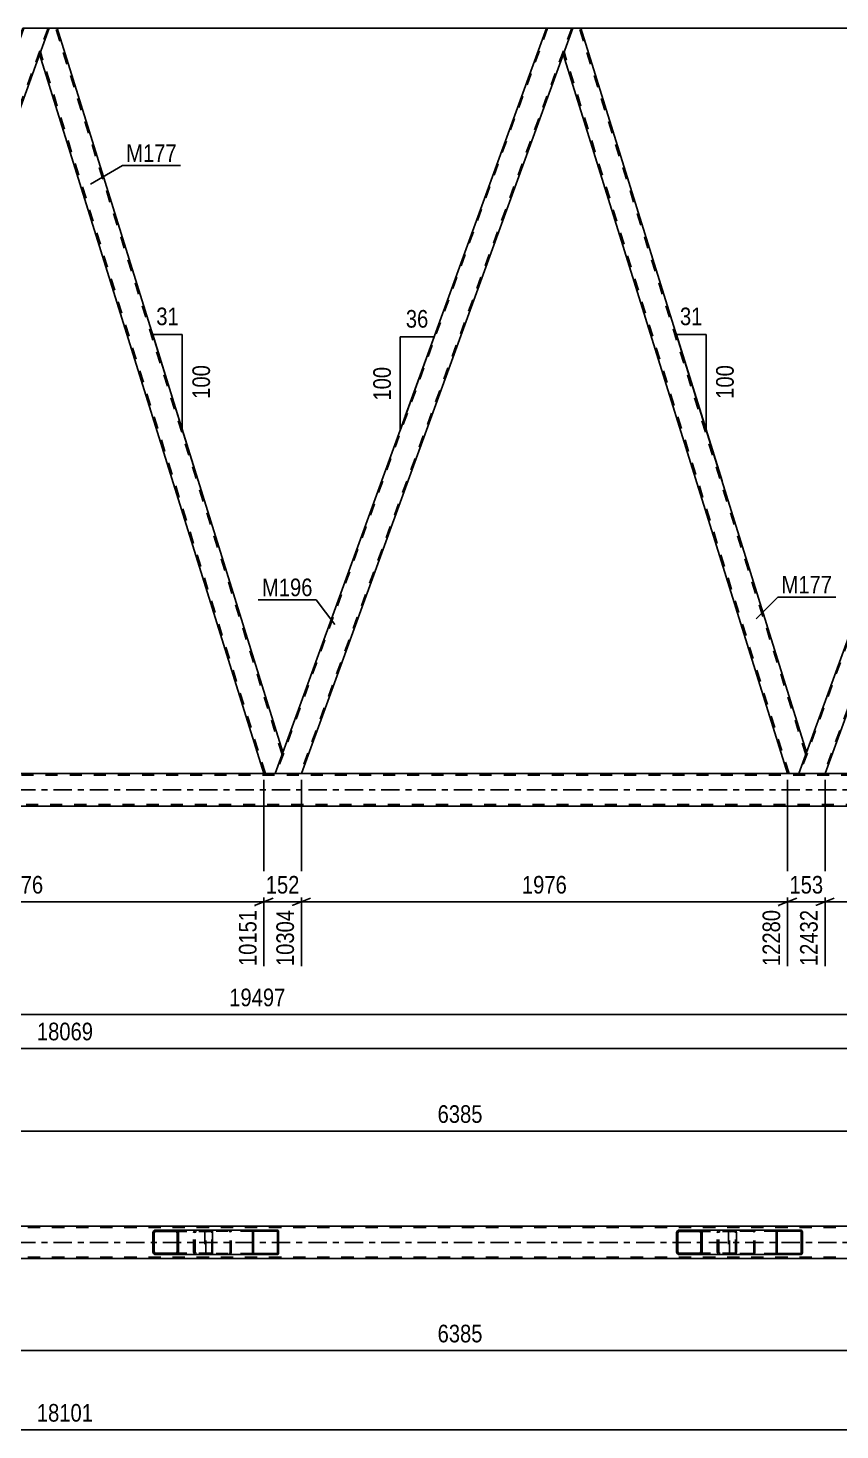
# Model space of a CAD drawing. Header units: millimetres. Extents: x 0 to 841, y 0 to 594.
# Drawn here: x 383.3 to 515.3, y 223.9 to 451.9 of the extents above; entities that cross this region are included whole.
import ezdxf

# ---------------------------------------------------------------- set-up
doc = ezdxf.new("R2010")
doc.units = ezdxf.units.MM
doc.linetypes.add('DXK_LINE_DOT2', pattern=[3.9198, 1.9599, -1.9599])
doc.linetypes.add('DXK_LINE_DOT3', pattern=[5.9187, 2.979, -0.9799, 0.9799, -0.9799])
doc.styles.add('Arial Narrow', font='ARIALN.TTF', dxfattribs={"height": 0.2})

# ---------------------------------------------------------------- blocks, each defined once
blk = doc.blocks.new('Part-318933943-2757 - 2681')
at = {"color": 7, "linetype": 'DXK_LINE_DOT2'}
for p, q in [((726.28, 256.83), (61.94, 256.83)), ((61.94, 256.83), (725.57, 256.83)), ((726.28, 252.03), (61.94, 252.03)), ((61.94, 252.03), (725.54, 252.03))]:
    blk.add_line(p, q, dxfattribs=at)
at = {"color": 2, "linetype": 'Continuous'}
for p, q in [((580.46, 257.07), (331.06, 257.07)), ((580.46, 251.79), (331.06, 251.79))]:
    blk.add_line(p, q, dxfattribs=at)
at = {"color": 7, "linetype": 'DXK_LINE_DOT3'}
blk.add_line((61.94, 254.43), (725.95, 254.43), dxfattribs=at)
blk = doc.blocks.new('Part-318933943-2902 - 2681')
at = {"linetype": 'Continuous'}
h = blk.add_hatch(dxfattribs=at)
h.set_pattern_fill('', scale=0.7, style=0, pattern_type=0)
h.set_pattern_definition([(45, (424.047, 256.228), (-1.57154, 1.57154), [])])
h.paths.add_polyline_path([(424.07, 256.11), (424.05, 256.23), (423.97, 256.33), (423.86, 256.4), (423.73, 256.43), (420.16, 256.43), (420.03, 256.4), (419.92, 256.33), (419.84, 256.23), (419.82, 256.11), (419.82, 252.75), (419.84, 252.62), (419.92, 252.52), (420.03, 252.45), (420.16, 252.43), (423.73, 252.43), (423.86, 252.45), (423.97, 252.52), (424.05, 252.62), (424.07, 252.75)])
h.paths.add_polyline_path([(423.89, 252.68), (423.85, 252.63), (423.8, 252.6), (423.73, 252.59), (420.16, 252.59), (420.09, 252.6), (420.04, 252.63), (420, 252.68), (419.99, 252.75), (419.99, 256.11), (420, 256.17), (420.04, 256.22), (420.09, 256.25), (420.16, 256.27), (423.73, 256.27), (423.8, 256.25), (423.85, 256.22), (423.89, 256.17), (423.9, 256.11), (423.9, 252.75)])
at = {"color": 7, "linetype": 'DXK_LINE_DOT2'}
for p, q in [((412.08, 256.13), (412.11, 256.23)), ((412.08, 256.11), (412.08, 256.13)), ((412.08, 256.11), (412.08, 252.75)), ((412.26, 256.17), (412.25, 256.11)), ((412.25, 252.75), (412.25, 256.11)), ((412.3, 256.22), (412.26, 256.17)), ((412.29, 256.4), (412.42, 256.43)), ((412.35, 256.25), (412.3, 256.22)), ((412.42, 256.27), (412.35, 256.25)), ((413.07, 256.43), (412.42, 256.43)), ((423.73, 256.27), (412.42, 256.27)), ((416, 256.43), (416.13, 256.4)), ((416.06, 256.25), (416, 256.27)), ((416.12, 256.22), (416.06, 256.25)), ((416.15, 256.17), (416.12, 256.22)), ((416.17, 256.11), (416.15, 256.17)), ((416.17, 252.75), (416.17, 256.11)), ((416.31, 256.23), (416.34, 256.11)), ((416.34, 252.75), (416.34, 256.11)), ((423.73, 256.43), (420.16, 256.43)), ((412.11, 252.62), (412.08, 252.75)), ((412.25, 252.75), (412.26, 252.68)), ((412.26, 252.68), (412.3, 252.63)), ((412.42, 252.43), (412.29, 252.45)), ((412.3, 252.63), (412.35, 252.6)), ((412.35, 252.6), (412.42, 252.59)), ((423.73, 252.59), (412.42, 252.59)), ((413.07, 252.43), (412.42, 252.43)), ((416, 252.59), (416.06, 252.6)), ((416.13, 252.45), (416, 252.43)), ((416.06, 252.6), (416.12, 252.63)), ((416.12, 252.63), (416.15, 252.68)), ((416.15, 252.68), (416.17, 252.75)), ((416.34, 252.75), (416.31, 252.62)), ((423.73, 252.43), (420.16, 252.43))]:
    blk.add_line(p, q, dxfattribs=at)
at = {"color": 2, "linetype": 'Continuous'}
for p, q in [((420.16, 256.43), (413.07, 256.43)), ((419.84, 256.23), (419.82, 256.11)), ((419.82, 252.75), (419.82, 256.11)), ((419.99, 256.11), (420, 256.17)), ((419.99, 252.75), (419.99, 256.11)), ((420, 256.17), (420.04, 256.22)), ((420.16, 256.43), (420.03, 256.4)), ((420.04, 256.22), (420.09, 256.25)), ((420.09, 256.25), (420.16, 256.27)), ((420.16, 256.43), (423.73, 256.43)), ((420.16, 256.27), (423.73, 256.27)), ((423.86, 256.4), (423.73, 256.43)), ((423.73, 256.27), (423.8, 256.25)), ((423.8, 256.25), (423.85, 256.22)), ((423.85, 256.22), (423.89, 256.17)), ((423.89, 256.17), (423.9, 256.11)), ((423.9, 252.75), (423.9, 256.11)), ((424.07, 256.11), (424.05, 256.23)), ((424.07, 252.75), (424.07, 256.11)), ((420.16, 252.43), (413.07, 252.43)), ((419.82, 252.75), (419.84, 252.62)), ((420, 252.68), (419.99, 252.75)), ((420.04, 252.63), (420, 252.68)), ((420.03, 252.45), (420.16, 252.43)), ((420.09, 252.6), (420.04, 252.63)), ((420.16, 252.59), (420.09, 252.6)), ((420.16, 252.59), (423.73, 252.59)), ((420.16, 252.43), (423.73, 252.43)), ((423.8, 252.6), (423.73, 252.59)), ((423.73, 252.43), (423.86, 252.45)), ((423.85, 252.63), (423.8, 252.6)), ((423.89, 252.68), (423.85, 252.63)), ((423.9, 252.75), (423.89, 252.68)), ((424.05, 252.62), (424.07, 252.75))]:
    blk.add_line(p, q, dxfattribs=at)
at = {"color": 7, "linetype": 'DXK_LINE_DOT2'}
for centre, start, end in [((416.01, 256.09), 24.32, 69.2417), ((412.41, 252.76), 204.32, 249.2417), ((416.01, 252.76), 290.7583, 335.68)]:
    blk.add_arc(centre, 0.331, start, end, dxfattribs=at)
at = {"color": 2, "linetype": 'Continuous'}
for centre, start, end in [((420.14, 256.09), 110.7583, 155.68), ((423.75, 256.09), 24.32, 69.2417), ((420.14, 252.76), 204.32, 249.2417), ((423.75, 252.76), 290.7583, 335.68)]:
    blk.add_arc(centre, 0.331, start, end, dxfattribs=at)
blk = doc.blocks.new('Part-318933943-2878 - 2681')
at = {"linetype": 'Continuous'}
h = blk.add_hatch(dxfattribs=at)
h.set_pattern_fill('', scale=0.7, style=0, pattern_type=0)
h.set_pattern_definition([(45, (509.1811, 256.228), (-1.57154, 1.57154), [])])
h.paths.add_polyline_path([(509.21, 256.11), (509.18, 256.23), (509.11, 256.33), (509, 256.4), (508.87, 256.43), (505.29, 256.43), (505.16, 256.4), (505.05, 256.33), (504.98, 256.23), (504.95, 256.11), (504.95, 252.75), (504.98, 252.62), (505.05, 252.52), (505.16, 252.45), (505.29, 252.43), (508.87, 252.43), (509, 252.45), (509.11, 252.52), (509.18, 252.62), (509.21, 252.75)])
h.paths.add_polyline_path([(509.02, 252.68), (508.99, 252.63), (508.93, 252.6), (508.87, 252.59), (505.29, 252.59), (505.23, 252.6), (505.17, 252.63), (505.13, 252.68), (505.12, 252.75), (505.12, 256.11), (505.13, 256.17), (505.17, 256.22), (505.23, 256.25), (505.29, 256.27), (508.87, 256.27), (508.93, 256.25), (508.99, 256.22), (509.02, 256.17), (509.04, 256.11), (509.04, 252.75)])
at = {"color": 7, "linetype": 'DXK_LINE_DOT2'}
for p, q in [((497.21, 256.11), (497.22, 256.13)), ((497.21, 256.11), (497.21, 252.75)), ((497.22, 256.13), (497.24, 256.23)), ((497.4, 256.17), (497.38, 256.11)), ((497.38, 252.75), (497.38, 256.11)), ((497.43, 256.22), (497.4, 256.17)), ((497.42, 256.4), (497.55, 256.43)), ((497.49, 256.25), (497.43, 256.22)), ((497.55, 256.27), (497.49, 256.25)), ((498.21, 256.43), (497.55, 256.43)), ((508.87, 256.27), (497.55, 256.27)), ((501.13, 256.43), (501.26, 256.4)), ((501.19, 256.25), (501.13, 256.27)), ((501.25, 256.22), (501.19, 256.25)), ((501.29, 256.17), (501.25, 256.22)), ((501.3, 256.11), (501.29, 256.17)), ((501.3, 252.75), (501.3, 256.11)), ((501.44, 256.23), (501.47, 256.11)), ((501.47, 252.75), (501.47, 256.11)), ((508.87, 256.43), (505.29, 256.43)), ((497.24, 252.62), (497.21, 252.75)), ((497.38, 252.75), (497.4, 252.68)), ((497.4, 252.68), (497.43, 252.63)), ((497.55, 252.43), (497.42, 252.45)), ((497.43, 252.63), (497.49, 252.6)), ((497.49, 252.6), (497.55, 252.59)), ((508.87, 252.59), (497.55, 252.59)), ((498.21, 252.43), (497.55, 252.43)), ((501.13, 252.59), (501.19, 252.6)), ((501.26, 252.45), (501.13, 252.43)), ((501.19, 252.6), (501.25, 252.63)), ((501.25, 252.63), (501.29, 252.68)), ((501.29, 252.68), (501.3, 252.75)), ((501.47, 252.75), (501.44, 252.62)), ((508.87, 252.43), (505.29, 252.43))]:
    blk.add_line(p, q, dxfattribs=at)
at = {"color": 2, "linetype": 'Continuous'}
for p, q in [((505.29, 256.43), (498.21, 256.43)), ((504.98, 256.23), (504.95, 256.11)), ((504.95, 252.75), (504.95, 256.11)), ((505.12, 256.11), (505.13, 256.17)), ((505.12, 252.75), (505.12, 256.11)), ((505.13, 256.17), (505.17, 256.22)), ((505.29, 256.43), (505.16, 256.4)), ((505.17, 256.22), (505.23, 256.25)), ((505.23, 256.25), (505.29, 256.27)), ((505.29, 256.43), (508.87, 256.43)), ((505.29, 256.27), (508.87, 256.27)), ((509, 256.4), (508.87, 256.43)), ((508.87, 256.27), (508.93, 256.25)), ((508.93, 256.25), (508.99, 256.22)), ((508.99, 256.22), (509.02, 256.17)), ((509.02, 256.17), (509.04, 256.11)), ((509.04, 252.75), (509.04, 256.11)), ((509.21, 256.11), (509.18, 256.23)), ((509.21, 252.75), (509.21, 256.11)), ((505.29, 252.43), (498.21, 252.43)), ((504.95, 252.75), (504.98, 252.62)), ((505.13, 252.68), (505.12, 252.75)), ((505.17, 252.63), (505.13, 252.68)), ((505.16, 252.45), (505.29, 252.43)), ((505.23, 252.6), (505.17, 252.63)), ((505.29, 252.59), (505.23, 252.6)), ((505.29, 252.59), (508.87, 252.59)), ((505.29, 252.43), (508.87, 252.43)), ((508.93, 252.6), (508.87, 252.59)), ((508.87, 252.43), (509, 252.45)), ((508.99, 252.63), (508.93, 252.6)), ((509.02, 252.68), (508.99, 252.63)), ((509.04, 252.75), (509.02, 252.68)), ((509.18, 252.62), (509.21, 252.75))]:
    blk.add_line(p, q, dxfattribs=at)
at = {"color": 7, "linetype": 'DXK_LINE_DOT2'}
for centre, start, end in [((501.14, 256.09), 24.32, 69.2417), ((497.54, 252.76), 204.32, 249.2417), ((501.14, 252.76), 290.7583, 335.68)]:
    blk.add_arc(centre, 0.331, start, end, dxfattribs=at)
at = {"color": 2, "linetype": 'Continuous'}
for centre, start, end in [((505.28, 256.09), 110.7583, 155.68), ((508.88, 256.09), 24.32, 69.2417), ((505.28, 252.76), 204.32, 249.2417), ((508.88, 252.76), 290.7583, 335.68)]:
    blk.add_arc(centre, 0.331, start, end, dxfattribs=at)
blk = doc.blocks.new('Part-318933943-2879 - 2681')
at = {"linetype": 'Continuous'}
h = blk.add_hatch(dxfattribs=at)
h.set_pattern_fill('', scale=0.7, style=0, pattern_type=0)
h.set_pattern_definition([(45, (492.8943, 256.1292), (-1.57154, 1.57154), [])])
h.paths.add_polyline_path([(492.93, 255.95), (492.89, 256.13), (492.79, 256.28), (492.62, 256.39), (492.43, 256.43), (489.25, 256.43), (489.05, 256.39), (488.89, 256.28), (488.78, 256.13), (488.74, 255.95), (488.74, 252.91), (488.78, 252.72), (488.89, 252.57), (489.05, 252.46), (489.25, 252.43), (492.43, 252.43), (492.62, 252.46), (492.79, 252.57), (492.89, 252.72), (492.93, 252.91)])
h.paths.add_polyline_path([(492.66, 252.81), (492.61, 252.74), (492.53, 252.68), (492.43, 252.67), (489.25, 252.67), (489.15, 252.68), (489.07, 252.74), (489.01, 252.81), (488.99, 252.91), (488.99, 255.95), (489.01, 256.04), (489.07, 256.12), (489.15, 256.17), (489.25, 256.19), (492.43, 256.19), (492.53, 256.17), (492.61, 256.12), (492.66, 256.04), (492.68, 255.95), (492.68, 252.91)])
at = {"color": 2, "linetype": 'Continuous'}
for p, q in [((488.78, 256.13), (488.74, 255.95)), ((488.74, 252.91), (488.74, 255.95)), ((488.99, 255.95), (489.01, 256.04)), ((488.99, 252.91), (488.99, 255.95)), ((489.01, 256.04), (489.07, 256.12)), ((489.25, 256.43), (489.05, 256.39)), ((489.07, 256.12), (489.15, 256.17)), ((489.15, 256.17), (489.25, 256.19)), ((489.25, 256.43), (492.43, 256.43)), ((489.25, 256.19), (492.43, 256.19)), ((498.21, 256.43), (492.43, 256.43)), ((492.62, 256.39), (492.43, 256.43)), ((492.43, 256.19), (492.53, 256.17)), ((492.53, 256.17), (492.61, 256.12)), ((492.61, 256.12), (492.66, 256.04)), ((492.66, 256.04), (492.68, 255.95)), ((492.68, 252.91), (492.68, 255.95)), ((492.93, 255.95), (492.89, 256.13)), ((492.93, 252.91), (492.93, 255.95)), ((498.21, 256.43), (498.31, 256.39)), ((498.31, 256.39), (498.4, 256.28)), ((498.4, 256.28), (498.46, 256.13)), ((498.46, 256.13), (498.48, 255.95)), ((498.48, 252.91), (498.48, 255.95)), ((488.74, 252.91), (488.78, 252.72)), ((489.01, 252.81), (488.99, 252.91)), ((489.07, 252.74), (489.01, 252.81)), ((489.05, 252.46), (489.25, 252.43)), ((489.15, 252.68), (489.07, 252.74)), ((489.25, 252.67), (489.15, 252.68)), ((489.25, 252.67), (492.43, 252.67)), ((489.25, 252.43), (492.43, 252.43)), ((492.53, 252.68), (492.43, 252.67)), ((492.43, 252.43), (492.62, 252.46)), ((498.21, 252.43), (492.43, 252.43)), ((492.61, 252.74), (492.53, 252.68)), ((492.66, 252.81), (492.61, 252.74)), ((492.68, 252.91), (492.66, 252.81)), ((492.89, 252.72), (492.93, 252.91)), ((498.31, 252.46), (498.21, 252.43)), ((498.4, 252.57), (498.31, 252.46)), ((498.46, 252.72), (498.4, 252.57)), ((498.48, 252.91), (498.46, 252.72))]:
    blk.add_line(p, q, dxfattribs=at)
at = {"color": 7, "linetype": 'DXK_LINE_DOT2'}
for p, q in [((492.43, 256.43), (489.25, 256.43)), ((498.21, 256.19), (489.25, 256.19)), ((495.37, 255.95), (495.41, 256.13)), ((495.37, 252.91), (495.37, 255.95)), ((495.64, 256.04), (495.62, 255.95)), ((495.62, 252.91), (495.62, 255.95)), ((495.69, 256.12), (495.64, 256.04)), ((495.68, 256.39), (495.87, 256.43)), ((495.69, 256.12), (495.72, 256.13)), ((495.72, 256.13), (495.78, 256.17)), ((495.78, 256.17), (495.87, 256.19)), ((497.21, 256.19), (497.21, 256.43)), ((498.26, 256.17), (498.21, 256.19)), ((498.3, 256.12), (498.26, 256.17)), ((498.33, 256.04), (498.3, 256.12)), ((498.34, 255.95), (498.33, 256.04)), ((498.34, 252.91), (498.34, 255.95)), ((498.21, 252.67), (489.25, 252.67)), ((492.43, 252.43), (489.25, 252.43)), ((495.41, 252.72), (495.37, 252.91)), ((495.62, 252.91), (495.64, 252.81)), ((495.64, 252.81), (495.69, 252.74)), ((495.87, 252.43), (495.68, 252.46)), ((495.69, 252.74), (495.72, 252.72)), ((495.72, 252.72), (495.78, 252.68)), ((495.78, 252.68), (495.87, 252.67)), ((497.21, 252.43), (497.21, 252.67)), ((498.21, 252.67), (498.26, 252.68)), ((498.26, 252.68), (498.3, 252.74)), ((498.3, 252.74), (498.33, 252.81)), ((498.33, 252.81), (498.34, 252.91))]:
    blk.add_line(p, q, dxfattribs=at)
at = {"color": 2, "linetype": 'Continuous'}
for centre, start, end in [((489.23, 255.93), 111.1941, 156.1506), ((492.44, 255.93), 23.8494, 68.8059), ((489.23, 252.92), 203.8494, 248.8059), ((492.44, 252.92), 291.1941, 336.1506)]:
    blk.add_arc(centre, 0.492, start, end, dxfattribs=at)
at = {"color": 7, "linetype": 'DXK_LINE_DOT2'}
for centre, start, end in [((495.86, 255.93), 111.1941, 156.1506), ((495.86, 252.92), 203.8494, 248.8059)]:
    blk.add_arc(centre, 0.492, start, end, dxfattribs=at)
blk = doc.blocks.new('Part-318933943-2903 - 2681')
at = {"linetype": 'Continuous'}
h = blk.add_hatch(dxfattribs=at)
h.set_pattern_fill('', scale=0.7, style=0, pattern_type=0)
h.set_pattern_definition([(45, (407.76, 256.1292), (-1.57154, 1.57154), [])])
h.paths.add_polyline_path([(407.8, 255.95), (407.76, 256.13), (407.65, 256.28), (407.49, 256.39), (407.3, 256.43), (404.11, 256.43), (403.92, 256.39), (403.76, 256.28), (403.65, 256.13), (403.61, 255.95), (403.61, 252.91), (403.65, 252.72), (403.76, 252.57), (403.92, 252.46), (404.11, 252.43), (407.3, 252.43), (407.49, 252.46), (407.65, 252.57), (407.76, 252.72), (407.8, 252.91)])
h.paths.add_polyline_path([(407.53, 252.81), (407.47, 252.74), (407.39, 252.68), (407.3, 252.67), (404.11, 252.67), (404.02, 252.68), (403.93, 252.74), (403.88, 252.81), (403.86, 252.91), (403.86, 255.95), (403.88, 256.04), (403.93, 256.12), (404.02, 256.17), (404.11, 256.19), (407.3, 256.19), (407.39, 256.17), (407.47, 256.12), (407.53, 256.04), (407.55, 255.95), (407.55, 252.91)])
at = {"color": 2, "linetype": 'Continuous'}
for p, q in [((403.65, 256.13), (403.61, 255.95)), ((403.61, 252.91), (403.61, 255.95)), ((403.86, 255.95), (403.88, 256.04)), ((403.86, 252.91), (403.86, 255.95)), ((403.88, 256.04), (403.93, 256.12)), ((404.11, 256.43), (403.92, 256.39)), ((403.93, 256.12), (404.02, 256.17)), ((404.02, 256.17), (404.11, 256.19)), ((404.11, 256.43), (407.3, 256.43)), ((404.11, 256.19), (407.3, 256.19)), ((413.07, 256.43), (407.3, 256.43)), ((407.49, 256.39), (407.3, 256.43)), ((407.3, 256.19), (407.39, 256.17)), ((407.39, 256.17), (407.47, 256.12)), ((407.47, 256.12), (407.53, 256.04)), ((407.53, 256.04), (407.55, 255.95)), ((407.55, 252.91), (407.55, 255.95)), ((407.8, 255.95), (407.76, 256.13)), ((407.8, 252.91), (407.8, 255.95)), ((413.07, 256.43), (413.18, 256.39)), ((413.18, 256.39), (413.26, 256.28)), ((413.26, 256.28), (413.32, 256.13)), ((413.32, 256.13), (413.34, 255.95)), ((413.34, 252.91), (413.34, 255.95)), ((403.61, 252.91), (403.65, 252.72)), ((403.88, 252.81), (403.86, 252.91)), ((403.93, 252.74), (403.88, 252.81)), ((403.92, 252.46), (404.11, 252.43)), ((404.02, 252.68), (403.93, 252.74)), ((404.11, 252.67), (404.02, 252.68)), ((404.11, 252.67), (407.3, 252.67)), ((404.11, 252.43), (407.3, 252.43)), ((407.39, 252.68), (407.3, 252.67)), ((407.3, 252.43), (407.49, 252.46)), ((413.07, 252.43), (407.3, 252.43)), ((407.47, 252.74), (407.39, 252.68)), ((407.53, 252.81), (407.47, 252.74)), ((407.55, 252.91), (407.53, 252.81)), ((407.76, 252.72), (407.8, 252.91)), ((413.18, 252.46), (413.07, 252.43)), ((413.26, 252.57), (413.18, 252.46)), ((413.32, 252.72), (413.26, 252.57)), ((413.34, 252.91), (413.32, 252.72))]:
    blk.add_line(p, q, dxfattribs=at)
at = {"color": 7, "linetype": 'DXK_LINE_DOT2'}
for p, q in [((407.3, 256.43), (404.11, 256.43)), ((413.07, 256.19), (404.11, 256.19)), ((410.23, 255.95), (410.27, 256.13)), ((410.23, 252.91), (410.23, 255.95)), ((410.5, 256.04), (410.49, 255.95)), ((410.49, 252.91), (410.49, 255.95)), ((410.56, 256.12), (410.5, 256.04)), ((410.54, 256.39), (410.74, 256.43)), ((410.56, 256.12), (410.58, 256.13)), ((410.58, 256.13), (410.64, 256.17)), ((410.64, 256.17), (410.74, 256.19)), ((412.08, 256.19), (412.08, 256.43)), ((413.12, 256.17), (413.07, 256.19)), ((413.17, 256.12), (413.12, 256.17)), ((413.2, 256.04), (413.17, 256.12)), ((413.21, 255.95), (413.2, 256.04)), ((413.21, 252.91), (413.21, 255.95)), ((413.07, 252.67), (404.11, 252.67)), ((407.3, 252.43), (404.11, 252.43)), ((410.27, 252.72), (410.23, 252.91)), ((410.49, 252.91), (410.5, 252.81)), ((410.5, 252.81), (410.56, 252.74)), ((410.74, 252.43), (410.54, 252.46)), ((410.56, 252.74), (410.58, 252.72)), ((410.58, 252.72), (410.64, 252.68)), ((410.64, 252.68), (410.74, 252.67)), ((412.08, 252.43), (412.08, 252.67)), ((413.07, 252.67), (413.12, 252.68)), ((413.12, 252.68), (413.17, 252.74)), ((413.17, 252.74), (413.2, 252.81)), ((413.2, 252.81), (413.21, 252.91))]:
    blk.add_line(p, q, dxfattribs=at)
at = {"color": 2, "linetype": 'Continuous'}
for centre, start, end in [((404.1, 255.93), 111.1941, 156.1506), ((407.31, 255.93), 23.8494, 68.8059), ((404.1, 252.92), 203.8494, 248.8059), ((407.31, 252.92), 291.1941, 336.1506)]:
    blk.add_arc(centre, 0.492, start, end, dxfattribs=at)
at = {"color": 7, "linetype": 'DXK_LINE_DOT2'}
for centre, start, end in [((410.72, 255.93), 111.1941, 156.1506), ((410.72, 252.92), 203.8494, 248.8059)]:
    blk.add_arc(centre, 0.492, start, end, dxfattribs=at)
blk = doc.blocks.new('Part-318933943-5032 - 4933')
at = {"color": 2, "linetype": 'Continuous'}
for p, q in [((471.88, 451.86), (470.36, 447.66)), ((473.2, 451.86), (471.88, 451.86)), ((473.2, 451.86), (509.9, 334.11)), ((506.8, 330.64), (470.34, 447.61)), ((509.74, 333.65), (508.64, 330.64)), ((509.88, 334.06), (509.74, 333.65)), ((509.89, 334.06), (509.88, 334.06))]:
    blk.add_line(p, q, dxfattribs=at)
at = {"color": 7, "linetype": 'DXK_LINE_DOT2'}
for p, q in [((509.77, 333.74), (472.95, 451.86)), ((470.36, 447.66), (470.34, 447.61)), ((507.05, 330.64), (470.47, 447.98)), ((509.74, 333.65), (509.83, 333.89)), ((509.9, 334.11), (509.89, 334.06)), ((508.64, 330.64), (506.8, 330.64))]:
    blk.add_line(p, q, dxfattribs=at)
blk = doc.blocks.new('Part-318933943-5291 - 4933')
at = {"color": 7, "linetype": 'DXK_LINE_DOT2'}
for p, q in [((382.66, 451.86), (338.54, 330.64)), ((386.58, 451.86), (342.46, 330.64)), ((386.75, 451.86), (385.22, 447.66)), ((338.37, 330.64), (340.13, 335.47)), ((344.39, 335.47), (342.63, 330.64)), ((342.63, 330.64), (338.37, 330.64))]:
    blk.add_line(p, q, dxfattribs=at)
at = {"color": 2, "linetype": 'Continuous'}
for p, q in [((382.49, 451.86), (340.13, 335.47)), ((386.75, 451.86), (382.49, 451.86)), ((385.22, 447.66), (344.39, 335.47))]:
    blk.add_line(p, q, dxfattribs=at)
blk = doc.blocks.new('Part-318933943-5296 - 4933')
at = {"color": 2, "linetype": 'Continuous'}
for p, q in [((386.75, 451.86), (385.22, 447.66)), ((388.07, 451.86), (386.75, 451.86)), ((388.07, 451.86), (424.77, 334.11)), ((421.66, 330.64), (385.2, 447.61)), ((424.6, 333.65), (423.51, 330.64)), ((424.75, 334.06), (424.6, 333.65)), ((424.75, 334.06), (424.75, 334.06))]:
    blk.add_line(p, q, dxfattribs=at)
at = {"color": 7, "linetype": 'DXK_LINE_DOT2'}
for p, q in [((424.64, 333.74), (387.82, 451.86)), ((385.22, 447.66), (385.2, 447.61)), ((421.91, 330.64), (385.34, 447.98)), ((424.6, 333.65), (424.69, 333.89)), ((424.77, 334.11), (424.75, 334.06)), ((423.51, 330.64), (421.66, 330.64))]:
    blk.add_line(p, q, dxfattribs=at)
blk = doc.blocks.new('Part-318933943-5307 - 4933')
at = {"color": 7, "linetype": 'DXK_LINE_DOT2'}
for p, q in [((467.8, 451.86), (423.68, 330.64)), ((471.71, 451.86), (427.59, 330.64)), ((471.88, 451.86), (470.36, 447.66)), ((424.75, 334.06), (423.51, 330.64)), ((427.76, 330.64), (423.51, 330.64))]:
    blk.add_line(p, q, dxfattribs=at)
at = {"color": 2, "linetype": 'Continuous'}
for p, q in [((467.63, 451.86), (424.75, 334.06)), ((471.88, 451.86), (467.63, 451.86)), ((470.36, 447.66), (427.76, 330.64))]:
    blk.add_line(p, q, dxfattribs=at)
blk = doc.blocks.new('Part-318933943-5313 - 4933')
at = {"color": 7, "linetype": 'DXK_LINE_DOT2'}
for p, q in [((388.07, 451.86), (382.49, 451.86)), ((473.2, 451.86), (467.63, 451.86))]:
    blk.add_line(p, q, dxfattribs=at)
at = {"color": 2, "linetype": 'Continuous'}
for p, q in [((467.63, 451.86), (388.07, 451.86)), ((552.76, 451.86), (473.2, 451.86))]:
    blk.add_line(p, q, dxfattribs=at)
blk = doc.blocks.new('Part-318933943-5360 - 4933')
at = {"color": 7, "linetype": 'DXK_LINE_DOT2'}
for p, q in [((552.93, 451.86), (508.81, 330.64)), ((556.85, 451.86), (512.73, 330.64)), ((557.02, 451.86), (555.49, 447.66)), ((509.89, 334.06), (508.64, 330.64)), ((512.9, 330.64), (508.64, 330.64))]:
    blk.add_line(p, q, dxfattribs=at)
at = {"color": 2, "linetype": 'Continuous'}
for p, q in [((552.76, 451.86), (509.89, 334.06)), ((557.02, 451.86), (552.76, 451.86)), ((555.49, 447.66), (512.9, 330.64))]:
    blk.add_line(p, q, dxfattribs=at)
blk = doc.blocks.new('Part-318933943-5375 - 4933')
at = {"color": 2, "linetype": 'Continuous'}
for p, q in [((587.29, 330.64), (347.09, 330.64)), ((587.29, 325.36), (347.09, 325.36))]:
    blk.add_line(p, q, dxfattribs=at)
at = {"color": 7, "linetype": 'DXK_LINE_DOT2'}
for p, q in [((737, 330.4), (61.94, 330.4)), ((737.75, 325.6), (61.94, 325.6))]:
    blk.add_line(p, q, dxfattribs=at)
at = {"color": 7, "linetype": 'DXK_LINE_DOT3'}
blk.add_line((61.94, 328), (737.37, 328), dxfattribs=at)
blk = doc.blocks.new('StraightDimension-318933943-29934 - 2681')
at = {"color": 7, "linetype": 'Continuous'}
blk.add_line((325.86, 236.82), (581.26, 236.82), dxfattribs=at)
at = {"color": 0}
blk.add_wipeout([(457.82, 237.57), (457.82, 241.77), (449.31, 241.77), (449.31, 237.57)], dxfattribs=at)
at = {"color": 3, "style": 'Arial Narrow'}
blk.add_text('6385', height=2.863, dxfattribs=at).set_placement((449.91, 238.17))
blk = doc.blocks.new('StraightDimension-318933943-29983 - 2681')
at = {"color": 7, "linetype": 'Continuous'}
blk.add_line((51.08, 223.93), (727.59, 223.93), dxfattribs=at)
at = {"color": 0}
blk.add_wipeout([(394.5, 224.68), (394.5, 228.88), (384.16, 228.88), (384.16, 224.68)], dxfattribs=at)
at = {"color": 3, "style": 'Arial Narrow'}
blk.add_text('18101', height=2.863, dxfattribs=at).set_placement((384.76, 225.28))
blk = doc.blocks.new('StraightDimension-318933943-29909 - 2681')
at = {"color": 7, "linetype": 'Continuous'}
blk.add_line((325.86, 272.51), (581.26, 272.51), dxfattribs=at)
at = {"color": 0}
blk.add_wipeout([(457.82, 273.26), (457.82, 277.46), (449.31, 277.46), (449.31, 273.26)], dxfattribs=at)
at = {"color": 3, "style": 'Arial Narrow'}
blk.add_text('6385', height=2.863, dxfattribs=at).set_placement((449.91, 273.86))
blk = doc.blocks.new('StraightDimension-318933943-29959 - 2681')
at = {"color": 7, "linetype": 'Continuous'}
blk.add_line((51.72, 285.93), (726.95, 285.93), dxfattribs=at)
at = {"color": 0}
blk.add_wipeout([(394.51, 286.68), (394.51, 290.88), (384.17, 290.88), (384.17, 286.68)], dxfattribs=at)
at = {"color": 3, "style": 'Arial Narrow'}
blk.add_text('18069', height=2.863, dxfattribs=at).set_placement((384.77, 287.28))
blk = doc.blocks.new('StraightDimension-318933943-29391 - 4933')
at = {"color": 7, "linetype": 'Continuous'}
for p, q in [((427.76, 329.64), (427.76, 299.35)), ((506.8, 329.64), (506.8, 299.35)), ((429.26, 310.39), (426.26, 309.19)), ((505.3, 309.19), (508.3, 310.39)), ((427.76, 309.79), (506.8, 309.79))]:
    blk.add_line(p, q, dxfattribs=at)
at = {"color": 0}
blk.add_wipeout([(471.54, 310.54), (471.54, 314.74), (463.02, 314.74), (463.02, 310.54)], dxfattribs=at)
at = {"color": 0, "linetype": 'Continuous'}
blk.add_wipeout([(506.2, 309.09), (502, 309.09), (502, 298.75), (506.2, 298.75)], dxfattribs=at)
at = {"color": 3, "style": 'Arial Narrow'}
blk.add_text('1976', height=2.863, dxfattribs=at).set_placement((463.62, 311.14))
at = {"color": 3, "linetype": 'Continuous', "style": 'Arial Narrow'}
blk.add_text('12280', height=2.863, rotation=90.0002, dxfattribs=at).set_placement((505.6, 299.35))
blk = doc.blocks.new('AngleDimension-318933943-29806 - 4933')
at = {"color": 7, "linetype": 'Continuous'}
for p, q in [((493.55, 402.05), (488.73, 402.05)), ((493.55, 386.59), (488.73, 402.05)), ((493.55, 386.59), (493.55, 402.05)), ((496.15, 378.26), (493.55, 386.59))]:
    blk.add_line(p, q, dxfattribs=at)
at = {"color": 0}
for points in [[(493.57, 402.95), (493.57, 407.15), (488.71, 407.15), (488.71, 402.95)], [(498.65, 397.66), (494.45, 397.66), (494.45, 390.98), (498.65, 390.98)]]:
    blk.add_wipeout(points, dxfattribs=at)
at = {"color": 3, "style": 'Arial Narrow'}
blk.add_text('31', height=2.863, dxfattribs=at).set_placement((489.31, 403.55))
blk.add_text('100', height=2.863, rotation=90.0002, dxfattribs=at).set_placement((498.05, 391.58))
blk = doc.blocks.new('AngleDimension-318933943-29808 - 4933')
at = {"color": 7, "linetype": 'Continuous'}
for p, q in [((443.81, 401.65), (449.35, 401.65)), ((443.81, 386.43), (449.35, 401.65)), ((443.81, 386.43), (443.81, 401.65)), ((444.66, 388.76), (449.35, 401.65))]:
    blk.add_line(p, q, dxfattribs=at)
at = {"color": 0}
for points in [[(449.01, 402.55), (449.01, 406.75), (444.15, 406.75), (444.15, 402.55)], [(442.91, 397.38), (438.71, 397.38), (438.71, 390.69), (442.91, 390.69)]]:
    blk.add_wipeout(points, dxfattribs=at)
at = {"color": 3, "style": 'Arial Narrow'}
blk.add_text('36', height=2.863, dxfattribs=at).set_placement((444.75, 403.15))
blk.add_text('100', height=2.863, rotation=90.0002, dxfattribs=at).set_placement((442.31, 391.29))
blk = doc.blocks.new('StraightDimension-318933943-29393 - 4933')
at = {"color": 7, "linetype": 'Continuous'}
for p, q in [((342.63, 329.64), (342.63, 301.18)), ((421.67, 329.64), (421.67, 299.35)), ((344.13, 310.39), (341.13, 309.19)), ((420.17, 309.19), (423.17, 310.39)), ((342.63, 309.79), (421.67, 309.79))]:
    blk.add_line(p, q, dxfattribs=at)
at = {"color": 0}
blk.add_wipeout([(386.41, 310.54), (386.41, 314.74), (377.89, 314.74), (377.89, 310.54)], dxfattribs=at)
at = {"color": 0, "linetype": 'Continuous'}
blk.add_wipeout([(421.07, 309.09), (416.87, 309.09), (416.87, 298.75), (421.07, 298.75)], dxfattribs=at)
at = {"color": 3, "style": 'Arial Narrow'}
blk.add_text('1976', height=2.863, dxfattribs=at).set_placement((378.49, 311.14))
at = {"color": 3, "linetype": 'Continuous', "style": 'Arial Narrow'}
blk.add_text('10151', height=2.863, rotation=90.0002, dxfattribs=at).set_placement((420.47, 299.35))
blk = doc.blocks.new('StraightDimension-318933943-29392 - 4933')
at = {"color": 7, "linetype": 'Continuous'}
for p, q in [((421.67, 329.64), (421.67, 299.35)), ((427.76, 329.64), (427.76, 299.35)), ((420.17, 309.19), (423.17, 310.39)), ((429.26, 310.39), (426.26, 309.19)), ((421.67, 309.79), (427.76, 309.79))]:
    blk.add_line(p, q, dxfattribs=at)
at = {"color": 0}
blk.add_wipeout([(428.06, 310.54), (428.06, 314.74), (421.37, 314.74), (421.37, 310.54)], dxfattribs=at)
at = {"color": 0, "linetype": 'Continuous'}
blk.add_wipeout([(427.16, 309.09), (422.96, 309.09), (422.96, 298.75), (427.16, 298.75)], dxfattribs=at)
at = {"color": 3, "style": 'Arial Narrow'}
blk.add_text('152', height=2.863, dxfattribs=at).set_placement((421.97, 311.14))
at = {"color": 3, "linetype": 'Continuous', "style": 'Arial Narrow'}
blk.add_text('10304', height=2.863, rotation=90.0002, dxfattribs=at).set_placement((426.56, 299.35))
blk = doc.blocks.new('StraightDimension-318933943-29389 - 4933')
at = {"color": 7, "linetype": 'Continuous'}
for p, q in [((512.9, 329.64), (512.9, 299.35)), ((591.93, 329.64), (591.93, 299.35)), ((514.4, 310.39), (511.4, 309.19)), ((590.43, 309.19), (593.43, 310.39)), ((512.9, 309.79), (591.93, 309.79))]:
    blk.add_line(p, q, dxfattribs=at)
at = {"color": 0}
blk.add_wipeout([(556.67, 310.54), (556.67, 314.74), (548.16, 314.74), (548.16, 310.54)], dxfattribs=at)
at = {"color": 0, "linetype": 'Continuous'}
blk.add_wipeout([(591.33, 309.09), (587.13, 309.09), (587.13, 298.75), (591.33, 298.75)], dxfattribs=at)
at = {"color": 3, "style": 'Arial Narrow'}
blk.add_text('1976', height=2.863, dxfattribs=at).set_placement((548.76, 311.14))
at = {"color": 3, "linetype": 'Continuous', "style": 'Arial Narrow'}
blk.add_text('14408', height=2.863, rotation=90.0002, dxfattribs=at).set_placement((590.73, 299.35))
blk = doc.blocks.new('StraightDimension-318933943-29390 - 4933')
at = {"color": 7, "linetype": 'Continuous'}
for p, q in [((506.8, 329.64), (506.8, 299.35)), ((512.9, 329.64), (512.9, 299.35)), ((505.3, 309.19), (508.3, 310.39)), ((514.4, 310.39), (511.4, 309.19)), ((506.8, 309.79), (512.9, 309.79))]:
    blk.add_line(p, q, dxfattribs=at)
at = {"color": 0}
blk.add_wipeout([(513.19, 310.54), (513.19, 314.74), (506.51, 314.74), (506.51, 310.54)], dxfattribs=at)
at = {"color": 0, "linetype": 'Continuous'}
blk.add_wipeout([(512.3, 309.09), (508.1, 309.09), (508.1, 298.75), (512.3, 298.75)], dxfattribs=at)
at = {"color": 3, "style": 'Arial Narrow'}
blk.add_text('153', height=2.863, dxfattribs=at).set_placement((507.11, 311.14))
at = {"color": 3, "linetype": 'Continuous', "style": 'Arial Narrow'}
blk.add_text('12432', height=2.863, rotation=90.0002, dxfattribs=at).set_placement((511.7, 299.35))
blk = doc.blocks.new('StraightDimension-318933943-29684 - 4933')
at = {"color": 7, "linetype": 'Continuous'}
blk.add_line((51.08, 291.47), (790.15, 291.47), dxfattribs=at)
at = {"color": 0}
blk.add_wipeout([(425.79, 292.22), (425.79, 296.42), (415.44, 296.42), (415.44, 292.22)], dxfattribs=at)
at = {"color": 3, "style": 'Arial Narrow'}
blk.add_text('19497', height=2.863, dxfattribs=at).set_placement((416.04, 292.82))
blk = doc.blocks.new('AngleDimension-318933943-29778 - 4933')
at = {"color": 7, "linetype": 'Continuous'}
for p, q in [((408.41, 402.05), (403.59, 402.05)), ((408.41, 386.59), (403.59, 402.05)), ((408.41, 386.59), (408.41, 402.05)), ((411.01, 378.26), (408.41, 386.59))]:
    blk.add_line(p, q, dxfattribs=at)
at = {"color": 0}
for points in [[(408.43, 402.95), (408.43, 407.15), (403.58, 407.15), (403.58, 402.95)], [(413.51, 397.66), (409.31, 397.66), (409.31, 390.98), (413.51, 390.98)]]:
    blk.add_wipeout(points, dxfattribs=at)
at = {"color": 3, "style": 'Arial Narrow'}
blk.add_text('31', height=2.863, dxfattribs=at).set_placement((404.18, 403.55))
blk.add_text('100', height=2.863, rotation=90.0002, dxfattribs=at).set_placement((412.91, 391.58))
blk = doc.blocks.new('Mark-318933943-5028 - 4933')
at = {"color": 0}
blk.add_wipeout([(514.05, 359.93), (514.05, 362.93), (505.82, 362.93), (505.82, 359.93)], dxfattribs=at)
blk.add_wipeout([(514.05, 359.93), (514.05, 362.93), (505.82, 362.93), (505.82, 359.93)], dxfattribs=at)
at = {"color": 30, "linetype": 'Continuous'}
for p, q in [((501.69, 355.79), (505.22, 359.33)), ((505.22, 359.33), (514.65, 359.33))]:
    blk.add_line(p, q, dxfattribs=at)
at = {"color": 3, "style": 'Arial Narrow'}
blk.add_text('M177', height=2.863, dxfattribs=at).set_placement((505.82, 359.93))
blk = doc.blocks.new('Mark-318933943-5292 - 4933')
at = {"color": 0}
blk.add_wipeout([(407.51, 430.1), (407.51, 433.1), (399.28, 433.1), (399.28, 430.1)], dxfattribs=at)
blk.add_wipeout([(407.51, 430.1), (407.51, 433.1), (399.28, 433.1), (399.28, 430.1)], dxfattribs=at)
at = {"color": 30, "linetype": 'Continuous'}
for p, q in [((393.49, 426.5), (398.68, 429.5)), ((398.68, 429.5), (408.11, 429.5))]:
    blk.add_line(p, q, dxfattribs=at)
at = {"color": 3, "style": 'Arial Narrow'}
blk.add_text('M177', height=2.863, dxfattribs=at).set_placement((399.28, 430.1))
blk = doc.blocks.new('Mark-318933943-5303 - 4933')
at = {"color": 0}
blk.add_wipeout([(429.59, 359.49), (429.59, 362.49), (421.36, 362.49), (421.36, 359.49)], dxfattribs=at)
blk.add_wipeout([(429.59, 359.49), (429.59, 362.49), (421.36, 362.49), (421.36, 359.49)], dxfattribs=at)
at = {"color": 30, "linetype": 'Continuous'}
for p in [(420.76, 358.89), (433.19, 354.9)]:
    blk.add_line(p, (430.19, 358.89), dxfattribs=at)
at = {"color": 3, "style": 'Arial Narrow'}
blk.add_text('M196', height=2.863, dxfattribs=at).set_placement((421.36, 359.49))

msp = doc.modelspace()

# ---------------------------------------------------------------- block references
for name in ['Part-318933943-5313 - 4933', 'Part-318933943-5291 - 4933', 'Part-318933943-5296 - 4933', 'Part-318933943-5307 - 4933', 'Part-318933943-5032 - 4933', 'Part-318933943-5360 - 4933', 'Part-318933943-5375 - 4933', 'StraightDimension-318933943-29909 - 2681', 'Part-318933943-2757 - 2681', 'Part-318933943-2903 - 2681', 'Part-318933943-2902 - 2681', 'Part-318933943-2879 - 2681', 'Part-318933943-2878 - 2681', 'StraightDimension-318933943-29934 - 2681']:
    msp.add_blockref(name, (0, 0))

# ---------------------------------------------------------------- next in the draw order: block references
for name in ['AngleDimension-318933943-29808 - 4933', 'AngleDimension-318933943-29806 - 4933', 'StraightDimension-318933943-29393 - 4933', 'StraightDimension-318933943-29391 - 4933', 'StraightDimension-318933943-29389 - 4933', 'StraightDimension-318933943-29959 - 2681', 'StraightDimension-318933943-29983 - 2681']:
    msp.add_blockref(name, (0, 0))

# ---------------------------------------------------------------- next in the draw order: block references
for name in ['StraightDimension-318933943-29392 - 4933', 'StraightDimension-318933943-29390 - 4933']:
    msp.add_blockref(name, (0, 0))

# ---------------------------------------------------------------- next in the draw order: block references
msp.add_blockref('StraightDimension-318933943-29684 - 4933', (0, 0))

# ---------------------------------------------------------------- next in the draw order: block references
for name in ['Mark-318933943-5292 - 4933', 'AngleDimension-318933943-29778 - 4933', 'Mark-318933943-5303 - 4933', 'Mark-318933943-5028 - 4933']:
    msp.add_blockref(name, (0, 0))

doc.saveas('drawing.dxf')
